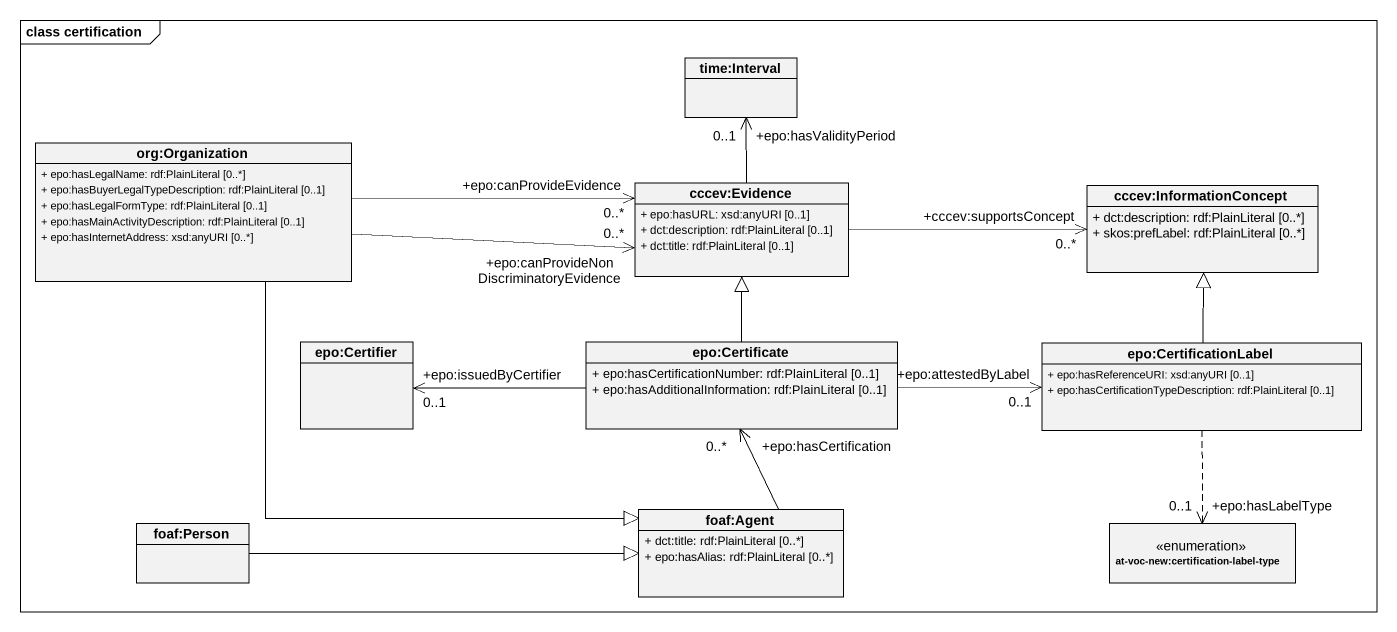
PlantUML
@startuml
mainframe class certification
hide circle
hide empty members
skinparam classAttributeIconSize 0
class "time:Interval" as time_Interval
class "org:Organization" as org_Organization {
  + epo:hasLegalName: rdf:PlainLiteral [0..*]
  + epo:hasBuyerLegalTypeDescription: rdf:PlainLiteral [0..1]
  + epo:hasLegalFormType: rdf:PlainLiteral [0..1]
  + epo:hasMainActivityDescription: rdf:PlainLiteral [0..1]
  + epo:hasInternetAddress: xsd:anyURI [0..*]
}
class "cccev:Evidence" as cccev_Evidence {
  + epo:hasURL: xsd:anyURI [0..1]
  + dct:description: rdf:PlainLiteral [0..1]
  + dct:title: rdf:PlainLiteral [0..1]
}
class "cccev:InformationConcept" as cccev_InformationConcept {
  + dct:description: rdf:PlainLiteral [0..*]
  + skos:prefLabel: rdf:PlainLiteral [0..*]
}
class "epo:Certifier" as epo_Certifier
class "epo:Certificate" as epo_Certificate {
  + epo:hasCertificationNumber: rdf:PlainLiteral [0..1]
  + epo:hasAdditionalInformation: rdf:PlainLiteral [0..1]
}
class "epo:CertificationLabel" as epo_CertificationLabel {
  + epo:hasReferenceURI: xsd:anyURI [0..1]
  + epo:hasCertificationTypeDescription: rdf:PlainLiteral [0..1]
}
class "foaf:Person" as foaf_Person
class "foaf:Agent" as foaf_Agent {
  + dct:title: rdf:PlainLiteral [0..*]
  + epo:hasAlias: rdf:PlainLiteral [0..*]
}
enum "at-voc-new:certification-label-type" as at_voc_new_certification
org_Organization -right-> "+epo:canProvideNonDiscriminatoryEvidence\n0..*" cccev_Evidence
org_Organization -right-> "+epo:canProvideEvidence\n0..*" cccev_Evidence
org_Organization --|> foaf_Agent
cccev_Evidence -up-> "+epo:hasValidityPeriod\n0..1" time_Interval
cccev_Evidence -right-> "+cccev:supportsConcept\n0..*" cccev_InformationConcept
epo_Certificate -up-|> cccev_Evidence
epo_Certificate -left-> "+epo:issuedByCertifier\n0..1" epo_Certifier
epo_Certificate -right-> "+epo:attestedByLabel\n0..1" epo_CertificationLabel
epo_CertificationLabel -up-|> cccev_InformationConcept
epo_CertificationLabel ..> "+epo:hasLabelType\n0..1" at_voc_new_certification
foaf_Person -right-|> foaf_Agent
foaf_Agent -up-> "+epo:hasCertification\n0..*" epo_Certificate
@enduml
